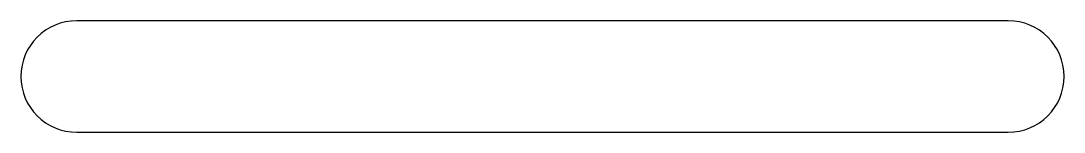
# Model space of a CAD drawing. Header units: millimetres. Extents: x -28 to 28, y -3 to 3.
import ezdxf

# ---------------------------------------------------------------- set-up
doc = ezdxf.new("R2010")
doc.units = ezdxf.units.MM

msp = doc.modelspace()

# ---------------------------------------------------------------- linework, layer by layer
msp.add_lwpolyline([(25, -3, 1), (25, 3), (-25, 3, 1), (-25, -3)], format="xyb", close=True)

doc.saveas('drawing.dxf')
